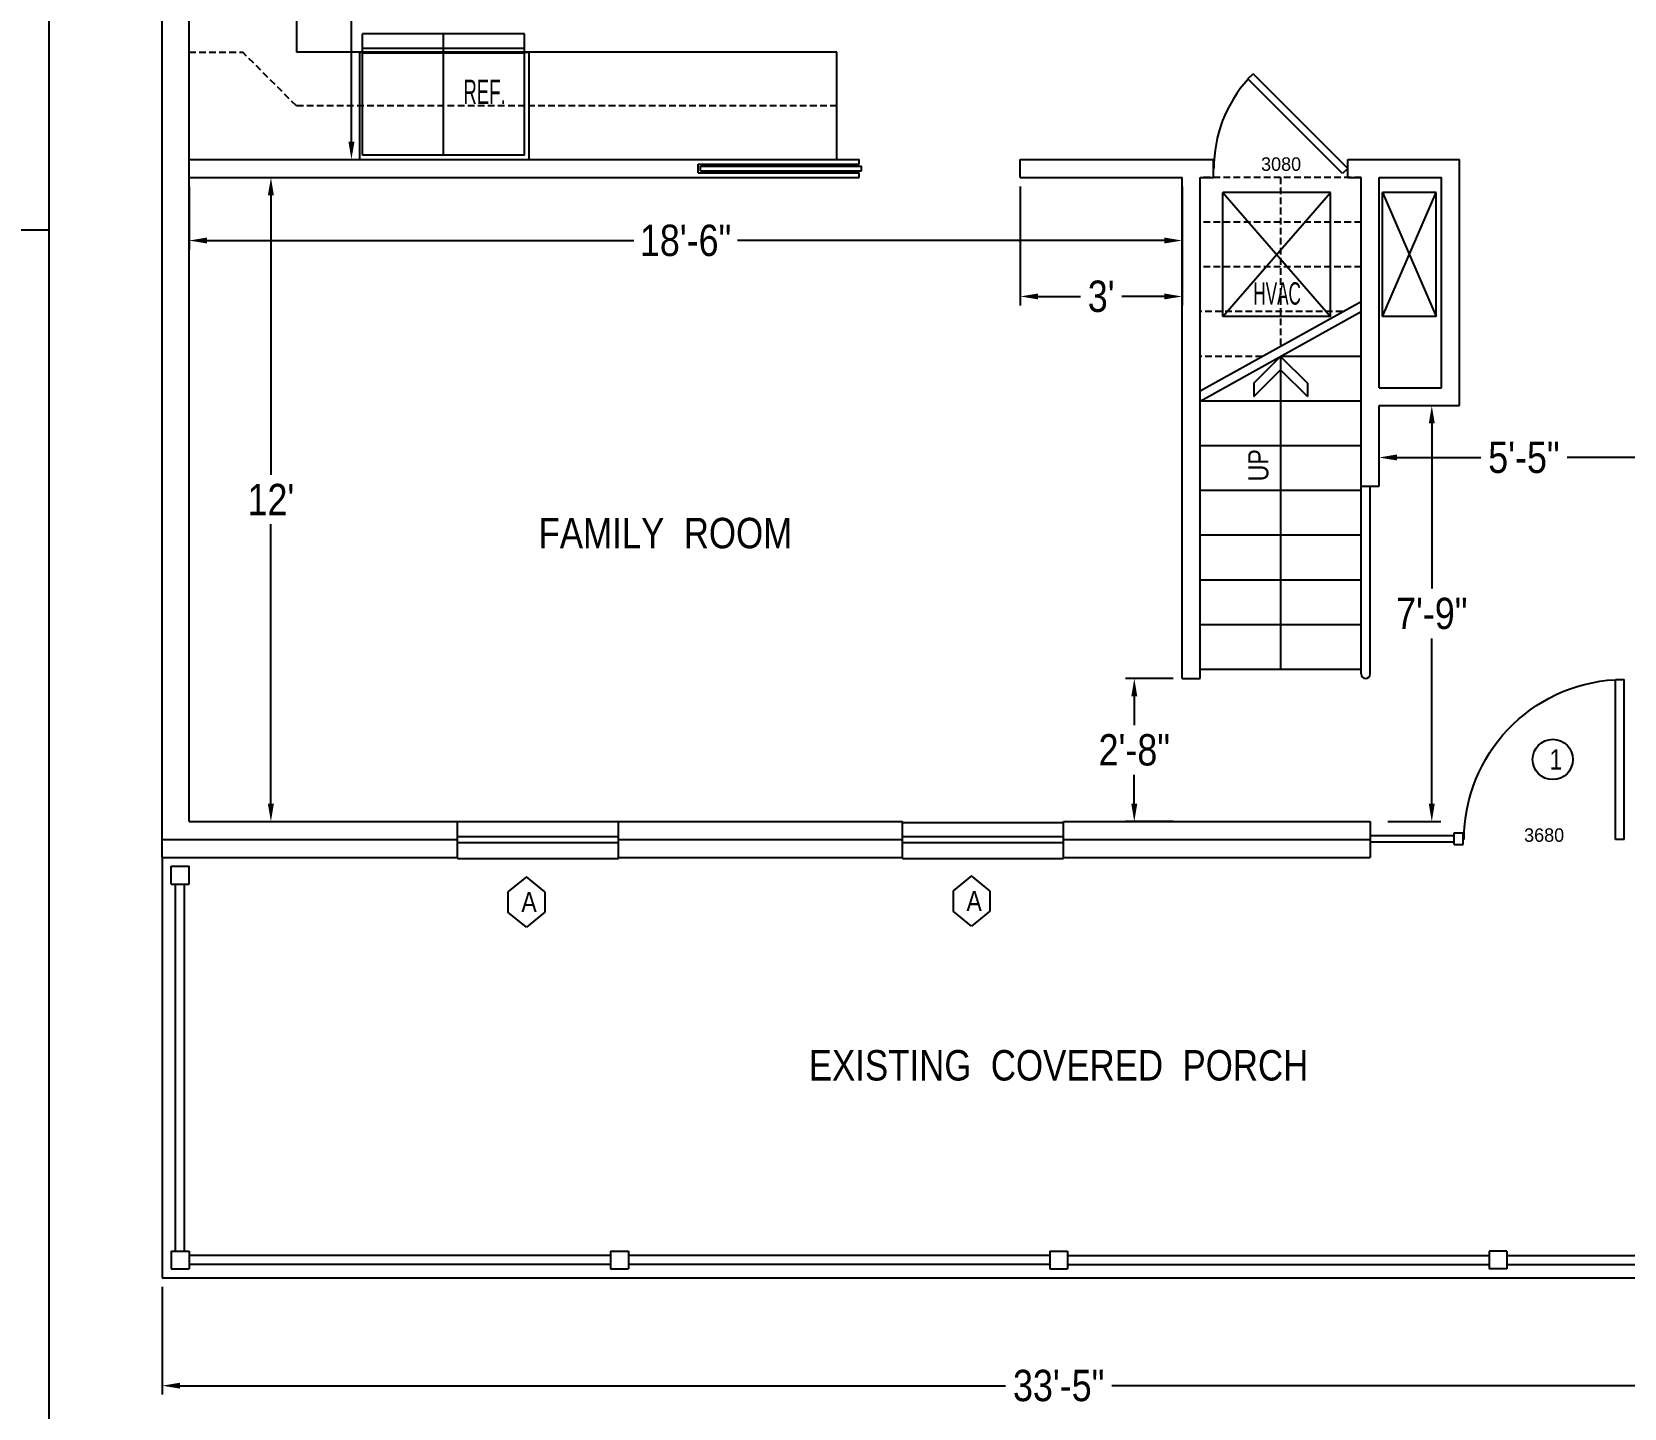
# Model space of a CAD drawing. Header units: inches. Extents: x -1842 to 12195, y -2228 to 2193.
# Drawn here: x 8301.9 to 8657.8, y 727.9 to 1035.6 of the extents above; entities that cross this region are included whole.
import ezdxf

# ---------------------------------------------------------------- set-up
doc = ezdxf.new("R2010")
doc.units = ezdxf.units.IN
doc.header["$LTSCALE"] = 6
doc.header["$MEASUREMENT"] = 0
doc.linetypes.add('HIDDEN', pattern=[0.375, 0.25, -0.125])
for name, color, linetype in [('ARWALL', 7, 'HIDDEN'), ('BUILT-INS', 13, 'Continuous'), ('CABS', 23, 'Continuous'), ('Title Block', 7, 'Continuous'), ('TITLES', 3, 'Continuous'), ('TXT', 4, 'Continuous'), ('windows', 4, 'Continuous')]:
    doc.layers.add(name, color=color, linetype=linetype)
doc.styles.add('ARCHSTYL', font='ARIALN.TTF', dxfattribs={"height": 5})
doc.styles.add('HS-DESIGN-TTLB', font='GOTHIC.TTF')
doc.styles.get("Standard").update_dxf_attribs({"font": 'ARIALN.TTF'})
doc.dimstyles.get("Standard").update_dxf_attribs({"dimtxt": 7, "dimasz": 4, "dimexe": 2, "dimexo": 2, "dimgap": 2, "dimtad": 0, "dimtih": 1, "dimtoh": 1, "dimdec": 0, "dimzin": 0, "dimdsep": 46, "dimlunit": 4, "dimtxsty": 'Standard', "dimcen": 0.09, "dimclrd": 3, "dimclre": 3, "dimclrt": 3, "dimadec": 0, "dimazin": 0, "dimtfac": 1, "dimtdec": 0, "dimtofl": 0, "dimtmove": 0, "dimatfit": 3, "dimfxl": 1, "dimtolj": 1, "dimtzin": 0, "dimarcsym": 0})

# ---------------------------------------------------------------- blocks, each defined once
blk = doc.blocks.new('*D451')
at = {"layer": 'Defpoints', "color": 0, "transparency": 16777216}
for p in [(8337.03, 1003.02), (8337.03, 859.02), (8355.33, 859.02)]:
    blk.add_point(p, dxfattribs=at)
at = {"layer": 'Title Block', "color": 3, "lineweight": -2, "transparency": 16777216}
for p, q in [((8339.03, 1003.02), (8357.33, 1003.02)), ((8355.33, 999.02), (8355.33, 936.54)), ((8355.33, 863.02), (8355.33, 925.51)), ((8339.03, 859.02), (8357.33, 859.02))]:
    blk.add_line(p, q, dxfattribs=at)
at = {"layer": 'Title Block', "color": 3, "transparency": 16777216}
for points in [[(8354.66, 999.02), (8356, 999.02), (8355.33, 1003.02)], [(8354.66, 863.02), (8356, 863.02), (8355.33, 859.02)]]:
    blk.add_solid(points, dxfattribs=at)
at = {"layer": 'Title Block', "color": 3, "transparency": 16777216, "insert": (8355.33, 931.02), "char_height": 7, "attachment_point": 5}
blk.add_mtext("\\A1;12'", dxfattribs=at)
blk = doc.blocks.new('*D452')
at = {"layer": 'Defpoints', "color": 0, "transparency": 16777216}
for p in [(8559.03, 891.02), (8548.33, 859.02), (8559.03, 859.02)]:
    blk.add_point(p, dxfattribs=at)
at = {"layer": 'Title Block', "color": 3, "lineweight": -2, "transparency": 16777216}
for p, q in [((8557.03, 891.02), (8546.33, 891.02)), ((8548.33, 887.02), (8548.33, 880.6)), ((8548.33, 863.02), (8548.33, 869.45)), ((8557.03, 859.02), (8546.33, 859.02))]:
    blk.add_line(p, q, dxfattribs=at)
at = {"layer": 'Title Block', "color": 3, "transparency": 16777216}
for points in [[(8547.66, 887.02), (8549, 887.02), (8548.33, 891.02)], [(8547.66, 863.02), (8549, 863.02), (8548.33, 859.02)]]:
    blk.add_solid(points, dxfattribs=at)
at = {"layer": 'Title Block', "color": 3, "transparency": 16777216, "insert": (8548.33, 875.02), "char_height": 7, "attachment_point": 5}
blk.add_mtext('\\A1;2\'-8"', dxfattribs=at)
blk = doc.blocks.new('*D453')
at = {"layer": 'Defpoints', "color": 0, "transparency": 16777216}
for p in [(8337.03, 1003.02), (8559.03, 1003.02), (8559.03, 988.92)]:
    blk.add_point(p, dxfattribs=at)
at = {"layer": 'Title Block', "color": 3, "lineweight": -2, "transparency": 16777216}
for p, q in [((8337.03, 1001.02), (8337.03, 986.92)), ((8559.03, 1001.02), (8559.03, 986.92)), ((8341.03, 988.92), (8436.43, 988.92)), ((8555.03, 988.92), (8459.63, 988.92))]:
    blk.add_line(p, q, dxfattribs=at)
at = {"layer": 'Title Block', "color": 3, "transparency": 16777216}
for points in [[(8341.03, 989.59), (8341.03, 988.26), (8337.03, 988.92)], [(8555.03, 989.59), (8555.03, 988.26), (8559.03, 988.92)]]:
    blk.add_solid(points, dxfattribs=at)
at = {"layer": 'Title Block', "color": 3, "transparency": 16777216, "insert": (8448.03, 988.92), "char_height": 7, "attachment_point": 5}
blk.add_mtext('\\A1;18\'-6"', dxfattribs=at)
blk = doc.blocks.new('door')
at = {"layer": 'windows'}
for p, q in [((9950.29, 7178.88), (9948.56, 7178.88)), ((9948.56, 7178.88), (9948.56, 7146.97)), ((9950.29, 7178.88), (9948.56, 7178.88)), ((9950.29, 7178.88), (9950.29, 7146.97)), ((9948.56, 7146.97), (9950.29, 7146.97))]:
    blk.add_line(p, q, dxfattribs=at)
blk.add_arc((9950.29, 7178.88), 31.9, 180, 266.8995, dxfattribs=at)
blk = doc.blocks.new('*D419')
at = {"layer": 'Defpoints', "color": 0, "transparency": 16777216}
for p in [(8355.03, 1171.62), (8355.03, 1007.02), (8373.33, 1007.02)]:
    blk.add_point(p, dxfattribs=at)
at = {"layer": 'Title Block', "color": 3, "lineweight": -2, "transparency": 16777216}
for p, q in [((8357.03, 1171.62), (8375.33, 1171.62)), ((8373.33, 1167.62), (8373.33, 1094.9)), ((8373.33, 1011.02), (8373.33, 1083.75)), ((8357.03, 1007.02), (8375.33, 1007.02))]:
    blk.add_line(p, q, dxfattribs=at)
at = {"layer": 'Title Block', "color": 3, "transparency": 16777216}
for points in [[(8372.66, 1167.62), (8374, 1167.62), (8373.33, 1171.62)], [(8372.66, 1011.02), (8374, 1011.02), (8373.33, 1007.02)]]:
    blk.add_solid(points, dxfattribs=at)
at = {"layer": 'Title Block', "color": 3, "transparency": 16777216, "insert": (8373.33, 1089.32), "char_height": 7, "attachment_point": 5}
blk.add_mtext('\\A1;13\'-9"', dxfattribs=at)
blk = doc.blocks.new('*D435')
at = {"layer": 'Defpoints', "color": 0, "transparency": 16777216}
for p in [(8603.03, 952.02), (8603.03, 859.02), (8614.83, 859.02)]:
    blk.add_point(p, dxfattribs=at)
at = {"layer": 'Title Block', "color": 3, "lineweight": -2, "transparency": 16777216}
for p, q in [((8605.03, 952.02), (8616.83, 952.02)), ((8614.83, 948.02), (8614.83, 911.1)), ((8614.83, 863.02), (8614.83, 899.95)), ((8605.03, 859.02), (8616.83, 859.02))]:
    blk.add_line(p, q, dxfattribs=at)
at = {"layer": 'Title Block', "color": 3, "transparency": 16777216}
for points in [[(8614.16, 948.02), (8615.5, 948.02), (8614.83, 952.02)], [(8614.16, 863.02), (8615.5, 863.02), (8614.83, 859.02)]]:
    blk.add_solid(points, dxfattribs=at)
at = {"layer": 'Title Block', "color": 3, "transparency": 16777216, "insert": (8614.83, 905.52), "char_height": 7, "attachment_point": 5}
blk.add_mtext('\\A1;7\'-9"', dxfattribs=at)
blk = doc.blocks.new('*D443')
at = {"layer": 'Defpoints', "color": 0, "transparency": 16777216}
for p in [(8667.83, 940.42), (8603.03, 934.02), (8667.83, 934.02)]:
    blk.add_point(p, dxfattribs=at)
at = {"layer": 'Title Block', "color": 3, "lineweight": -2, "transparency": 16777216}
for p, q in [((8603.03, 936.02), (8603.03, 942.42)), ((8607.03, 940.42), (8625.79, 940.42)), ((8663.83, 940.42), (8645.07, 940.42)), ((8667.83, 936.02), (8667.83, 942.42))]:
    blk.add_line(p, q, dxfattribs=at)
at = {"layer": 'Title Block', "color": 3, "transparency": 16777216}
for points in [[(8607.03, 941.09), (8607.03, 939.76), (8603.03, 940.42)], [(8663.83, 941.09), (8663.83, 939.76), (8667.83, 940.42)]]:
    blk.add_solid(points, dxfattribs=at)
at = {"layer": 'Title Block', "color": 3, "transparency": 16777216, "insert": (8635.43, 940.42), "char_height": 7, "attachment_point": 5}
blk.add_mtext('\\A1;5\'-5"', dxfattribs=at)
blk = doc.blocks.new('*D442')
at = {"layer": 'Defpoints', "color": 0, "transparency": 16777216}
for p in [(8331.03, 757.02), (8731.83, 757.02), (8731.83, 732.92)]:
    blk.add_point(p, dxfattribs=at)
at = {"layer": 'Title Block', "color": 3, "lineweight": -2, "transparency": 16777216}
for p, q in [((8331.03, 755.02), (8331.03, 730.92)), ((8731.83, 755.02), (8731.83, 730.92)), ((8335.03, 732.92), (8519.56, 732.92)), ((8727.83, 732.92), (8543.3, 732.92))]:
    blk.add_line(p, q, dxfattribs=at)
at = {"layer": 'Title Block', "color": 3, "transparency": 16777216}
for points in [[(8335.03, 733.59), (8335.03, 732.26), (8331.03, 732.92)], [(8727.83, 733.59), (8727.83, 732.26), (8731.83, 732.92)]]:
    blk.add_solid(points, dxfattribs=at)
at = {"layer": 'Title Block', "color": 3, "transparency": 16777216, "insert": (8531.43, 732.92), "char_height": 7, "attachment_point": 5}
blk.add_mtext('\\A1;33\'-5"', dxfattribs=at)
blk = doc.blocks.new('*D421')
at = {"layer": 'Defpoints', "color": 0, "transparency": 16777216}
for p in [(8522.83, 1003.02), (8559.03, 1003.02), (8522.83, 976.42)]:
    blk.add_point(p, dxfattribs=at)
at = {"layer": 'Title Block', "color": 3, "lineweight": -2, "transparency": 16777216}
for p, q in [((8522.83, 1001.02), (8522.83, 974.42)), ((8559.03, 1001.02), (8559.03, 974.42)), ((8526.83, 976.42), (8536.29, 976.42)), ((8555.03, 976.42), (8545.57, 976.42))]:
    blk.add_line(p, q, dxfattribs=at)
at = {"layer": 'Title Block', "color": 3, "transparency": 16777216}
for points in [[(8526.83, 977.09), (8526.83, 975.76), (8522.83, 976.42)], [(8555.03, 977.09), (8555.03, 975.76), (8559.03, 976.42)]]:
    blk.add_solid(points, dxfattribs=at)
at = {"layer": 'Title Block', "color": 3, "transparency": 16777216, "insert": (8540.93, 976.42), "char_height": 7, "attachment_point": 5}
blk.add_mtext("\\A1;3'", dxfattribs=at)

msp = doc.modelspace()

# ---------------------------------------------------------------- linework, layer by layer
msp.add_line((7558.3318748, 991.3450659), (8305.6614922, 991.3450659))
at = {"layer": 'ARWALL', "color": 7}
for p, q in [((8599.0307156, 1003.023473), (8563.0307156, 1003.023473)), ((8581.0307156, 1003.023473), (8581.0307156, 965.3113908)), ((8599.0307156, 993.023473), (8563.0307156, 993.023473)), ((8599.0307156, 993.023473), (8563.0307156, 993.023473)), ((8599.0307156, 993.023473), (8563.0307156, 993.023473)), ((8599.0307156, 983.023473), (8563.0307156, 983.023473)), ((8594.9124636, 973.023473), (8563.0307156, 973.023473)), ((8576.9124636, 963.023473), (8563.0307156, 963.023473))]:
    msp.add_line(p, q, dxfattribs=at)
at = {"layer": 'BUILT-INS', "linetype": 'HIDDEN'}
for p, q in [((8337.0307156, 1031.023473), (8349.0307156, 1031.023473)), ((8361.0307156, 1019.023473), (8349.0307156, 1031.023473)), ((8481.8307156, 1019.023473), (8361.0307156, 1019.023473))]:
    msp.add_line(p, q, dxfattribs=at)
at = {"layer": 'BUILT-INS'}
for p, q in [((8568.1518434, 971.9665768), (8568.1518434, 999.664007)), ((8568.1518434, 999.664007), (8592.1518434, 971.9665768)), ((8568.1518434, 971.9665768), (8592.1518434, 999.664007)), ((8592.1518434, 999.664007), (8568.1518434, 999.664007)), ((8592.1518434, 971.9665768), (8592.1518434, 999.664007)), ((8603.8117373, 971.9665768), (8603.8117373, 999.664007)), ((8603.8117373, 999.664007), (8615.8117373, 971.9665768)), ((8603.8117373, 971.9665768), (8615.8117373, 999.664007)), ((8615.8117373, 999.664007), (8603.8117373, 999.664007)), ((8615.8117373, 971.9665768), (8615.8117373, 999.664007)), ((8592.1518434, 971.9665768), (8568.1518434, 971.9665768)), ((8615.8117373, 971.9665768), (8603.8117373, 971.9665768))]:
    msp.add_line(p, q, dxfattribs=at)
at = {"layer": 'CABS'}
for p, q in [((8361.0307156, 1147.623473), (8361.0307156, 1031.023473)), ((8412.0307156, 1035.1263548), (8375.8388445, 1035.1263548)), ((8375.8388445, 1008.023473), (8375.8388445, 1035.1263548)), ((8375.8388445, 1008.023473), (8375.8388445, 1035.1263548)), ((8393.9347801, 1008.023473), (8393.9347801, 1035.1263548)), ((8412.0307156, 1008.023473), (8412.0307156, 1035.1263548)), ((8413.0307156, 1031.023473), (8361.0307156, 1031.023473)), ((8375.1307156, 1031.023473), (8375.1307156, 1007.023473)), ((8375.1307156, 1031.023473), (8413.0307156, 1031.023473)), ((8412.0307156, 1031.8226832), (8375.8388445, 1031.8226832)), ((8412.0307156, 1030.773596), (8375.8388445, 1030.773596)), ((8413.0307156, 1007.023473), (8413.0307156, 1031.023473)), ((8413.0307156, 1007.023473), (8413.0307156, 1031.023473)), ((8481.8307156, 1031.023473), (8413.0307156, 1031.023473)), ((8481.8307156, 1007.023473), (8481.8307156, 1031.023473)), ((8412.0307156, 1008.023473), (8375.8388445, 1008.023473))]:
    msp.add_line(p, q, dxfattribs=at)
at = {"layer": 'Title Block'}
for p, q in [((8305.6614922, 1494.6223555), (8305.6614922, 368.173134)), ((8331.0307156, 851.023473), (8331.0307156, 1177.623473)), ((8337.0307156, 859.023473), (8337.0307156, 1171.623473)), ((8337.0307156, 1007.023473), (8486.8307156, 1007.023473)), ((8450.8307156, 1006.023473), (8486.8307156, 1006.023473)), ((8450.8307156, 1004.023473), (8450.8307156, 1006.023473)), ((8450.8307156, 1004.023473), (8486.8307156, 1004.023473)), ((8451.3307156, 1004.523473), (8451.3307156, 1005.523473)), ((8451.3307156, 1005.523473), (8487.3307156, 1005.523473)), ((8451.3307156, 1004.523473), (8487.3307156, 1004.523473)), ((8486.8307156, 1006.023473), (8486.8307156, 1007.023473)), ((8486.8307156, 1003.023473), (8486.8307156, 1004.023473)), ((8487.3307156, 1004.523473), (8487.3307156, 1005.523473)), ((8522.8307156, 1007.023473), (8566.0307156, 1007.023473)), ((8522.8307156, 1003.023473), (8522.8307156, 1007.023473)), ((8566.0307156, 1003.023473), (8566.0307156, 1007.023473)), ((8596.0307156, 1007.023473), (8621.0307156, 1007.023473)), ((8596.0307156, 1003.023473), (8596.0307156, 1007.023473)), ((8621.0307156, 952.023473), (8621.0307156, 1007.023473)), ((8337.0307156, 1003.023473), (8486.8307156, 1003.023473)), ((8522.8307156, 1003.023473), (8559.0307156, 1003.023473)), ((8559.0307156, 891.023473), (8559.0307156, 1003.023473)), ((8563.0307156, 1003.023473), (8566.0307156, 1003.023473)), ((8563.0307156, 891.023473), (8563.0307156, 1003.023473)), ((8596.0307156, 1003.023473), (8599.0307156, 1003.023473)), ((8599.0307156, 934.023473), (8599.0307156, 1003.023473)), ((8603.0307156, 1003.023473), (8617.0307156, 1003.023473)), ((8603.0307156, 956.023473), (8603.0307156, 1003.023473)), ((8617.0307156, 956.023473), (8617.0307156, 1003.023473)), ((8563.0307156, 955.3113908), (8599.0307156, 975.3113908)), ((8563.0307156, 953.023473), (8599.0307156, 973.023473)), ((8599.0307156, 963.023473), (8581.0307156, 963.023473)), ((8603.0307156, 956.023473), (8617.0307156, 956.023473)), ((8599.0307156, 953.023473), (8563.0307156, 953.023473)), ((8603.0307156, 952.023473), (8621.0307156, 952.023473)), ((8603.0307156, 934.023473), (8603.0307156, 952.023473)), ((8599.0307156, 943.023473), (8563.0307156, 943.023473)), ((8599.0307156, 933.023473), (8563.0307156, 933.023473)), ((8599.0307156, 934.023473), (8603.0307156, 934.023473)), ((8599.0307156, 892.023473), (8599.0307156, 934.023473)), ((8601.0307156, 892.023473), (8601.0307156, 934.023473)), ((8599.0307156, 923.023473), (8563.0307156, 923.023473)), ((8599.0307156, 913.023473), (8563.0307156, 913.023473)), ((8599.0307156, 903.023473), (8563.0307156, 903.023473)), ((8559.0307156, 891.023473), (8563.0307156, 891.023473)), ((8599.0307156, 893.023473), (8563.0307156, 893.023473)), ((8337.0307156, 859.023473), (8397.0307156, 859.023473)), ((8397.0307156, 851.023473), (8397.0307156, 859.023473)), ((8397.0307156, 859.023473), (8433.0307156, 859.023473)), ((8433.0307156, 859.023473), (8496.5307156, 859.023473)), ((8433.0307156, 851.023473), (8433.0307156, 859.023473)), ((8496.5307156, 851.023473), (8496.5307156, 859.023473)), ((8496.5307156, 858.8103712), (8532.5307156, 858.8103712)), ((8532.5307156, 859.023473), (8601.0307156, 859.023473)), ((8532.5307156, 851.023473), (8532.5307156, 859.023473)), ((8601.0307156, 859.023473), (8601.0307156, 851.023473)), ((8331.0307156, 855.023473), (8397.0307156, 855.023473)), ((8433.0307156, 855.023473), (8496.5307156, 855.023473)), ((8532.5307156, 855.023473), (8601.0307156, 855.023473)), ((8619.8307156, 853.9365749), (8619.8307156, 856.5365749)), ((8619.8307156, 856.5365749), (8621.8307156, 856.5365749)), ((8621.8307156, 853.9365749), (8621.8307156, 856.5365749)), ((8331.0307156, 851.023473), (8397.0307156, 851.023473)), ((8331.0307156, 851.023473), (8331.0307156, 757.023473)), ((8397.0307156, 850.8103712), (8433.0307156, 850.8103712)), ((8433.0307156, 851.023473), (8496.5307156, 851.023473)), ((8496.5307156, 850.8103712), (8532.5307156, 850.8103712)), ((8532.5307156, 851.023473), (8601.0307156, 851.023473)), ((8619.8307156, 853.9365749), (8621.8307156, 853.9365749)), ((8333.0307156, 849.023473), (8337.0307156, 849.023473)), ((8333.0307156, 845.023473), (8333.0307156, 849.023473)), ((8337.0307156, 845.023473), (8337.0307156, 849.023473)), ((8333.0307156, 845.023473), (8337.0307156, 845.023473)), ((8334.0307156, 763.023473), (8334.0307156, 845.023473)), ((8336.0307156, 763.023473), (8336.0307156, 845.023473)), ((8333.0307156, 763.023473), (8337.0307156, 763.023473)), ((8333.0307156, 763.023473), (8333.0307156, 759.023473)), ((8337.0307156, 763.023473), (8337.0307156, 759.023473)), ((8431.2307156, 762.023473), (8337.0307156, 762.023473)), ((8431.2307156, 763.023473), (8435.2307156, 763.023473)), ((8431.2307156, 763.023473), (8431.2307156, 759.023473)), ((8435.2307156, 763.023473), (8435.2307156, 759.023473)), ((8529.4307156, 762.023473), (8435.2307156, 762.023473)), ((8529.4307156, 763.023473), (8533.4307156, 763.023473)), ((8529.4307156, 763.023473), (8529.4307156, 759.023473)), ((8533.4307156, 763.023473), (8533.4307156, 759.023473)), ((8533.4307156, 763.023473), (8533.4307156, 759.023473)), ((8533.4307156, 762.023473), (8627.6307156, 762.023473)), ((8631.6307156, 763.023473), (8627.6307156, 763.023473)), ((8627.6307156, 763.023473), (8627.6307156, 759.023473)), ((8631.6307156, 763.023473), (8631.6307156, 759.023473)), ((8631.6307156, 762.023473), (8725.8307156, 762.023473)), ((8333.0307156, 759.023473), (8337.0307156, 759.023473)), ((8431.2307156, 760.023473), (8337.0307156, 760.023473)), ((8431.2307156, 759.023473), (8435.2307156, 759.023473)), ((8529.4307156, 760.023473), (8435.2307156, 760.023473)), ((8529.4307156, 759.023473), (8533.4307156, 759.023473)), ((8533.4307156, 760.023473), (8627.6307156, 760.023473)), ((8631.6307156, 759.023473), (8627.6307156, 759.023473)), ((8631.6307156, 760.023473), (8725.8307156, 760.023473)), ((8331.0307156, 757.023473), (8731.8307156, 757.023473))]:
    msp.add_line(p, q, dxfattribs=at)
msp.add_arc((8600.0307156, 892.023473), 1, 180, 0, dxfattribs=at)
at = {"layer": 'TXT', "color": 4}
for p, q in [((8581.0307156, 963.023473), (8581.0307156, 893.023473)), ((8575.0307156, 957.023473), (8575.0307156, 954.023473)), ((8587.0307156, 957.023473), (8587.0307156, 954.023473))]:
    msp.add_line(p, q, dxfattribs=at)
at = {"layer": 'TXT'}
for p, q in [((8397.0307156, 855.723473), (8433.0307156, 855.723473)), ((8397.0307156, 854.323473), (8433.0307156, 854.323473)), ((8496.5307156, 855.723473), (8532.5307156, 855.723473)), ((8496.5307156, 854.323473), (8532.5307156, 854.323473)), ((8601.0307156, 855.9365749), (8619.8307156, 855.9365749)), ((8601.0307156, 854.5365749), (8619.8307156, 854.5365749))]:
    msp.add_line(p, q, dxfattribs=at)
at = {"layer": 'TXT', "color": 4}
for points in [[(8575.0307156, 957.023473), (8581.0307156, 963.023473), (8587.0307156, 957.023473)], [(8575.0307156, 954.023473), (8581.0307156, 960.023473), (8587.0307156, 954.023473)]]:
    msp.add_lwpolyline(points, dxfattribs=at)
at = {"layer": 'windows'}
for p, q in [((8573.7237432, 1025.0380293), (8574.8699513, 1026.1842373)), ((8596.0307156, 1005.023473), (8574.8699513, 1026.1842373)), ((8594.8845075, 1003.8772649), (8573.7237432, 1025.0380293)), ((8596.0307156, 1005.023473), (8594.8845075, 1003.8772649)), ((8596.0307156, 1005.023473), (8594.8845075, 1003.8772649)), ((8412.4416957, 846.6785351), (8408.3166957, 843.3035351)), ((8416.5666957, 843.3035351), (8412.4416957, 846.6785351)), ((8511.9416957, 846.8916369), (8507.8166957, 843.5166369)), ((8516.0666957, 843.5166369), (8511.9416957, 846.8916369)), ((8408.3166957, 843.3035351), (8408.3166957, 838.8035351)), ((8416.5666957, 843.3035351), (8416.5666957, 838.8035351)), ((8507.8166957, 843.5166369), (8507.8166957, 839.0166369)), ((8516.0666957, 843.5166369), (8516.0666957, 839.0166369)), ((8412.4416957, 835.4285351), (8408.3166957, 838.8035351)), ((8416.5666957, 838.8035351), (8412.4416957, 835.4285351)), ((8511.9416957, 835.6416369), (8507.8166957, 839.0166369)), ((8516.0666957, 839.0166369), (8511.9416957, 835.6416369))]:
    msp.add_line(p, q, dxfattribs=at)
msp.add_circle((8641.8737051, 872.91571), 4.5, dxfattribs=at)
msp.add_arc((8596.0307156, 1005.023473), 29.9258399, 138.10049145, 180, dxfattribs=at)

# ---------------------------------------------------------------- block references
at = {"layer": 'TITLES', "xscale": -1.12167, "yscale": 1.12167, "zscale": 1.12167, "rotation": 180}
msp.add_blockref('door', (-2503.1080377, 8907.3530219), dxfattribs=at)

# ---------------------------------------------------------------- texts
at = {"insert": (8573.7902679, 935.0933224), "char_height": 4.5144, "width": 43.112787685, "attachment_point": 1, "rotation": 90}
msp.add_mtext('\\A1;UP', dxfattribs=at)
at = {"char_height": 6.8007744, "width": 110.476910075, "attachment_point": 1}
for s, insert in [('\\A1;FAMILY  ROOM', (8415.1528487, 926.923473)), ('\\A1;EXISTING  COVERED  PORCH', (8475.5638581, 807.9449715))]:
    msp.add_mtext(s, dxfattribs=dict(at, insert=insert))
at = {"layer": 'CABS', "width": 0.667387}
msp.add_text('REF.', height=5.44061952, dxfattribs=at).set_placement((8398.3543613, 1019.4288421))
at = {"layer": 'CABS', "style": 'ARCHSTYL', "width": 0.667387}
msp.add_text('HVAC', height=5, dxfattribs=at).set_placement((8574.9501808, 974.5940434))
at = {"layer": 'Title Block', "char_height": 3.0096, "width": 43.611515527, "attachment_point": 1, "style": 'HS-DESIGN-TTLB'}
for s, insert in [('3080', (8576.6659735, 1007.5170607)), ('3680', (8635.4659735, 857.5170607))]:
    msp.add_mtext(s, dxfattribs=dict(at, insert=insert))
at = {"layer": 'windows', "char_height": 4.5, "attachment_point": 1}
for s, width, insert in [('1', 3.5, (8641.1237051, 875.16571)), ('A', 6.385789309, (8411.3166957, 843.3035351)), ('A', 6.385789309, (8510.8166957, 843.5166369))]:
    msp.add_mtext_dynamic_manual_height_columns(s, width=width, gutter_width=30, heights=[0], dxfattribs=dict(at, insert=insert))

# ---------------------------------------------------------------- dimensions: what is measured, and where the dimension line sits
at = {"layer": 'Title Block'}
for base, p1, p2, picture, middle in [((8373.3307156, 1007.023473), (8355.0307156, 1171.623473), (8355.0307156, 1007.023473), '*D419', (8373.3307156, 1089.323473)), ((8355.3307156, 859.023473), (8337.0307156, 1003.023473), (8337.0307156, 859.023473), '*D451', (8355.3307156, 931.023473)), ((8614.8307156, 859.023473), (8603.0307156, 952.023473), (8603.0307156, 859.023473), '*D435', (8614.8307156, 905.523473)), ((8548.3307156, 859.023473), (8559.0307156, 891.023473), (8559.0307156, 859.023473), '*D452', (8548.3307156, 875.023473))]:
    dim = msp.add_linear_dim(base=base, p1=p1, p2=p2, angle=90, dimstyle='Standard', dxfattribs=at)
    dim.commit()
    dim.dimension.update_dxf_attribs({"geometry": picture, "text_midpoint": middle})
for base, p1, p2, picture, middle in [((8559.0307156, 988.923473), (8337.0307156, 1003.023473), (8559.0307156, 1003.023473), '*D453', (8448.0307156, 988.923473)), ((8522.8307156, 976.423473), (8559.0307156, 1003.023473), (8522.8307156, 1003.023473), '*D421', (8540.9307156, 976.423473)), ((8667.8307156, 940.423473), (8603.0307156, 934.023473), (8667.8307156, 934.023473), '*D443', (8635.4307156, 940.423473)), ((8731.8307156, 732.923473), (8331.0307156, 757.023473), (8731.8307156, 757.023473), '*D442', (8531.4307156, 732.923473))]:
    dim = msp.add_linear_dim(base=base, p1=p1, p2=p2, dimstyle='Standard', dxfattribs=at)
    dim.commit()
    dim.dimension.update_dxf_attribs({"geometry": picture, "text_midpoint": middle})

doc.saveas('drawing.dxf')
